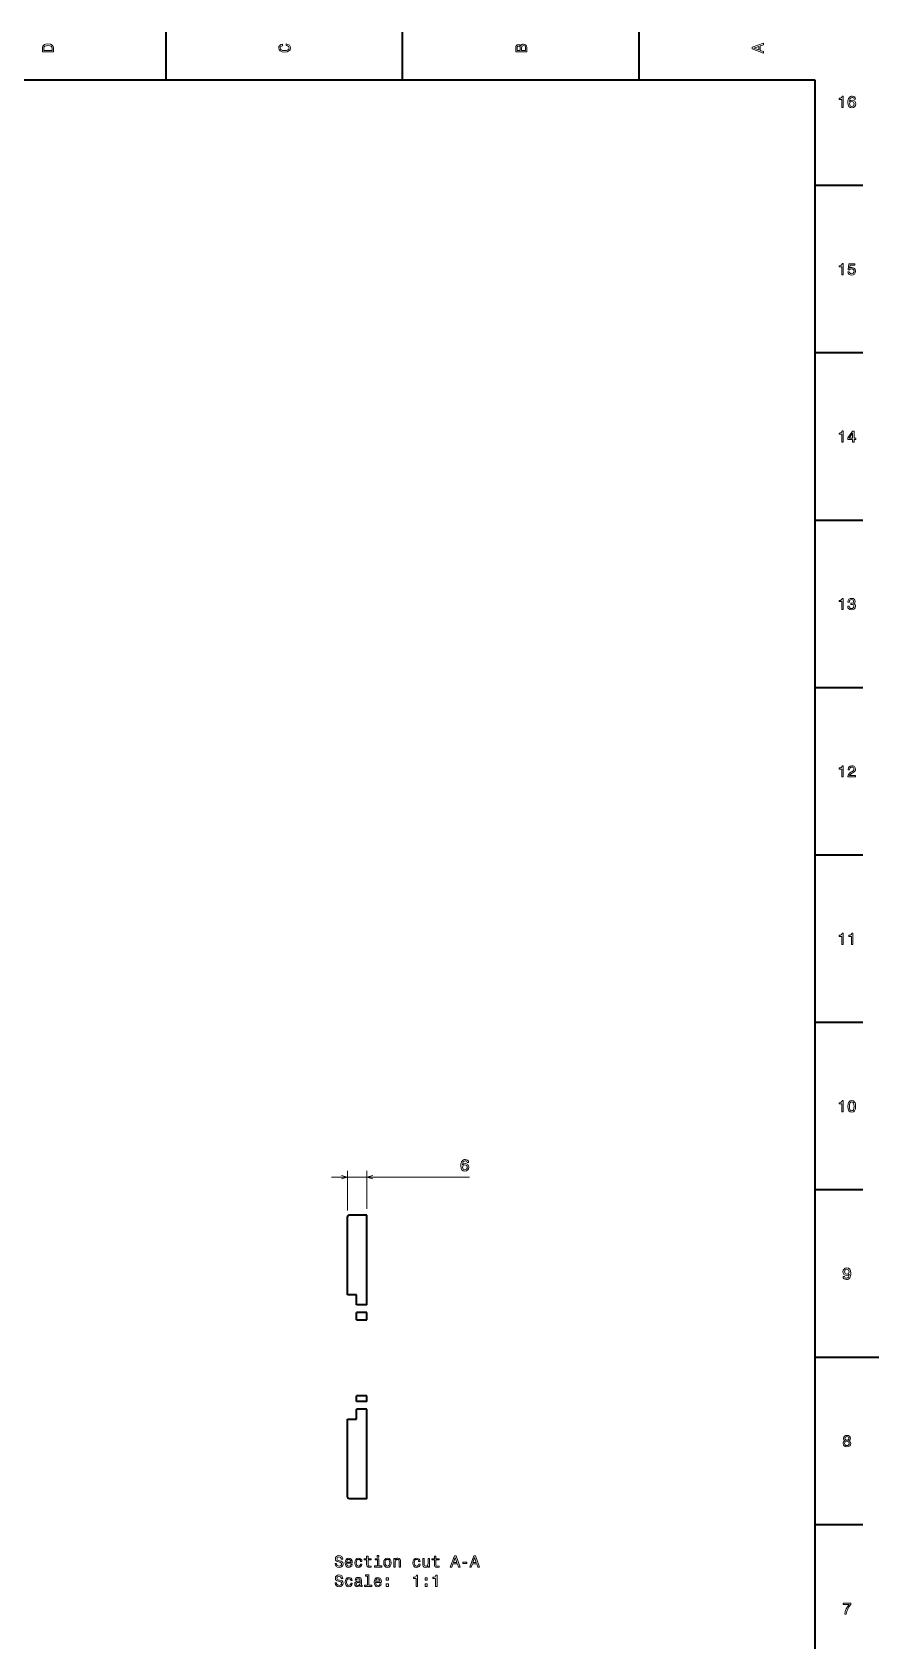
# Model space of a CAD drawing. Extents: x 0 to 1189, y 0 to 841.
# Drawn here: x 924 to 1189, y 332 to 836 of the extents above; entities that cross this region are included whole.
import ezdxf

# ---------------------------------------------------------------- set-up
doc = ezdxf.new("R2010")
doc.units = 0

msp = doc.modelspace()

# ---------------------------------------------------------------- linework, layer by layer
at = {"color": 7, "lineweight": 35}
for p, q in [((965.5, 821), (965.5, 836)), ((1039.699951, 821), (1039.699951, 836)), ((1113.900024, 821), (1113.900024, 836)), ((1169, 821), (20, 821)), ((1169, 20), (1169, 821)), ((1169, 788), (1184, 788)), ((1169, 735.5), (1184, 735.5)), ((1169, 683), (1184, 683)), ((1169, 630.5), (1184, 630.5)), ((1169, 578), (1184, 578)), ((1169, 525.5), (1184, 525.5)), ((1169, 473), (1184, 473)), ((1022.414429, 440), (1022.414429, 464.450012)), ((1028.414429, 464.950012), (1022.914429, 464.950012)), ((1028.414429, 436.843994), (1028.414429, 464.950012)), ((1025.214478, 440), (1022.414429, 440)), ((1025.214478, 436.843994), (1025.214478, 440)), ((1028.414429, 436.843994), (1025.214478, 436.843994)), ((1028.414429, 434.455994), (1025.214478, 434.455994)), ((1025.214478, 432.149994), (1025.214478, 434.455994)), ((1028.414429, 432.149994), (1028.414429, 434.455994)), ((1025.214478, 432.149994), (1028.414429, 432.149994)), ((1169, 420.5), (1189, 420.5)), ((1028.414429, 408.350006), (1025.214478, 408.350006)), ((1025.214478, 406.544006), (1025.214478, 408.350006)), ((1028.414429, 406.544006), (1025.214478, 406.544006)), ((1028.414429, 404.156006), (1025.214478, 404.156006)), ((1025.214478, 401), (1025.214478, 404.156006)), ((1028.414429, 406.544006), (1028.414429, 408.350006)), ((1028.414429, 376.049988), (1028.414429, 404.156006)), ((1022.414429, 401), (1025.214478, 401)), ((1022.414429, 376.549988), (1022.414429, 401)), ((1028.414429, 376.049988), (1022.914429, 376.049988)), ((1169, 368), (1184, 368))]:
    msp.add_line(p, q, dxfattribs=at)
at = {"color": 7, "lineweight": 13}
for p, q in [((1017.414429, 476.942444), (1060.695923, 476.942444)), ((1022.414429, 466.450012), (1022.414429, 478.942444)), ((1028.414429, 466.950012), (1028.414429, 478.942444))]:
    msp.add_line(p, q, dxfattribs=at)
at = {"color": 255, "lineweight": 13}
for p, q in [((1022.414917, 464.472443), (1022.414429, 464.450012)), ((1022.414429, 464.450012), (1022.414429, 440)), ((1022.416443, 464.494812), (1022.414917, 464.472443)), ((1022.418945, 464.51712), (1022.416443, 464.494812)), ((1022.422485, 464.539276), (1022.418945, 464.51712)), ((1022.426941, 464.561249), (1022.422485, 464.539276)), ((1022.432434, 464.583008), (1022.426941, 464.561249)), ((1022.438904, 464.604492), (1022.432434, 464.583008)), ((1022.446289, 464.625671), (1022.438904, 464.604492)), ((1022.454651, 464.646515), (1022.446289, 464.625671)), ((1022.463928, 464.666931), (1022.454651, 464.646515)), ((1022.474121, 464.686951), (1022.463928, 464.666931)), ((1022.485229, 464.706451), (1022.474121, 464.686951)), ((1022.497131, 464.725464), (1022.485229, 464.706451)), ((1022.509949, 464.743896), (1022.497131, 464.725464)), ((1022.523499, 464.761749), (1022.509949, 464.743896)), ((1022.537903, 464.778961), (1022.523499, 464.761749)), ((1022.55304, 464.795532), (1022.537903, 464.778961)), ((1022.568909, 464.811401), (1022.55304, 464.795532)), ((1022.585449, 464.826538), (1022.568909, 464.811401)), ((1022.602661, 464.840912), (1022.585449, 464.826538)), ((1022.620544, 464.854492), (1022.602661, 464.840912)), ((1022.638977, 464.867279), (1022.620544, 464.854492)), ((1022.657959, 464.879211), (1022.638977, 464.867279)), ((1022.67749, 464.890289), (1022.657959, 464.879211)), ((1022.69751, 464.900482), (1022.67749, 464.890289)), ((1022.717896, 464.90976), (1022.69751, 464.900482)), ((1022.73877, 464.918121), (1022.717896, 464.90976)), ((1022.759949, 464.925537), (1022.73877, 464.918121)), ((1022.781433, 464.931976), (1022.759949, 464.925537)), ((1022.803162, 464.937469), (1022.781433, 464.931976)), ((1022.825134, 464.941956), (1022.803162, 464.937469)), ((1022.84729, 464.945465), (1022.825134, 464.941956)), ((1022.869629, 464.947998), (1022.84729, 464.945465)), ((1022.891968, 464.949493), (1022.869629, 464.947998)), ((1022.914429, 464.950012), (1022.891968, 464.949493)), ((1028.414429, 464.950012), (1022.914429, 464.950012)), ((1028.414429, 436.843994), (1028.414429, 464.950012)), ((1022.414429, 440), (1025.214478, 440)), ((1025.214478, 440), (1025.214478, 436.843994)), ((1025.214478, 436.843994), (1028.414429, 436.843994)), ((1028.414429, 434.455994), (1025.214478, 434.455994)), ((1025.214478, 434.455994), (1025.214478, 432.149994)), ((1028.414429, 432.149994), (1028.414429, 434.455994)), ((1025.214478, 432.149994), (1028.414429, 432.149994)), ((1028.414429, 408.350006), (1025.214478, 408.350006)), ((1025.214478, 408.350006), (1025.214478, 406.544006)), ((1025.214478, 406.544006), (1028.414429, 406.544006)), ((1028.414429, 404.156006), (1025.214478, 404.156006)), ((1025.214478, 404.156006), (1025.214478, 401)), ((1028.414429, 406.544006), (1028.414429, 408.350006)), ((1028.414429, 376.049988), (1028.414429, 404.156006)), ((1025.214478, 401), (1022.414429, 401)), ((1022.414429, 401), (1022.414429, 376.549988)), ((1022.414429, 376.549988), (1022.414917, 376.527557)), ((1022.414917, 376.527557), (1022.416443, 376.505188)), ((1022.416443, 376.505188), (1022.418945, 376.48288)), ((1022.418945, 376.48288), (1022.422485, 376.460724)), ((1022.422485, 376.460724), (1022.426941, 376.438751)), ((1022.426941, 376.438751), (1022.432434, 376.416992)), ((1022.432434, 376.416992), (1022.438904, 376.395508)), ((1022.438904, 376.395508), (1022.446289, 376.374329)), ((1022.446289, 376.374329), (1022.454651, 376.353485)), ((1022.454651, 376.353485), (1022.463928, 376.333069)), ((1022.463928, 376.333069), (1022.474121, 376.313049)), ((1022.474121, 376.313049), (1022.485229, 376.293549)), ((1022.485229, 376.293549), (1022.497131, 376.274536)), ((1022.497131, 376.274536), (1022.509949, 376.256104)), ((1022.509949, 376.256104), (1022.523499, 376.238251)), ((1022.523499, 376.238251), (1022.537903, 376.221039)), ((1022.537903, 376.221039), (1022.55304, 376.204468)), ((1022.55304, 376.204468), (1022.568909, 376.188599)), ((1022.568909, 376.188599), (1022.585449, 376.173462)), ((1022.585449, 376.173462), (1022.602661, 376.159088)), ((1022.602661, 376.159088), (1022.620544, 376.145508)), ((1022.620544, 376.145508), (1022.638977, 376.132721)), ((1022.638977, 376.132721), (1022.657959, 376.120789)), ((1022.657959, 376.120789), (1022.67749, 376.109711)), ((1022.67749, 376.109711), (1022.69751, 376.099518)), ((1022.69751, 376.099518), (1022.717896, 376.09024)), ((1022.717896, 376.09024), (1022.73877, 376.081879)), ((1022.73877, 376.081879), (1022.759949, 376.074463)), ((1022.759949, 376.074463), (1022.781433, 376.068024)), ((1022.781433, 376.068024), (1022.803162, 376.062531)), ((1022.803162, 376.062531), (1022.825134, 376.058044)), ((1022.825134, 376.058044), (1022.84729, 376.054535)), ((1022.84729, 376.054535), (1022.869629, 376.052002)), ((1022.869629, 376.052002), (1022.891968, 376.050507)), ((1022.891968, 376.050507), (1022.914429, 376.049988)), ((1022.914429, 376.049988), (1028.414429, 376.049988))]:
    msp.add_line(p, q, dxfattribs=at)
at = {"color": 7, "lineweight": 13}
for points in [[(1152.833252, 829.466858), (1152.833252, 829.930847), (1151.804443, 830.299011), (1151.804443, 831.695984), (1152.833252, 832.064148), (1152.833252, 832.538208), (1149.328247, 831.257202), (1149.328247, 830.742798)], [(926.733215, 830.994934), (926.733215, 829.829956), (930.233215, 829.829956), (930.233215, 830.994934), (930.122253, 831.544678), (929.784363, 831.953186), (929.23468, 832.205322), (928.483215, 832.296143), (927.716675, 832.215454), (927.414062, 832.114563), (927.171997, 831.973328), (926.844177, 831.564819), (926.763489, 831.297546)], [(927.151794, 830.959656), (927.227478, 831.342957), (927.459412, 831.605164), (927.872986, 831.761536), (928.483215, 831.811951), (929.073303, 831.75647), (929.486816, 831.600159), (929.733948, 831.332886), (929.814636, 830.959656), (929.814636, 830.299011), (927.151794, 830.299011)], [(1003.132019, 831.817017), (1003.555664, 831.716125), (1003.858215, 831.549744), (1004.044861, 831.317749), (1004.105347, 831.04541), (1004.014587, 830.71759), (1003.742249, 830.460388), (1003.298462, 830.28894), (1002.683167, 830.233459), (1002.072937, 830.28894), (1001.624084, 830.455322), (1001.351746, 830.712524), (1001.25592, 831.04541), (1001.306335, 831.287476), (1001.447571, 831.494263), (1001.6745, 831.65564), (1001.987183, 831.766602), (1001.987183, 832.245667), (1001.508118, 832.09436), (1001.144958, 831.832153), (1000.91803, 831.47406), (1000.837341, 831.04541), (1000.96344, 830.510803), (1001.316467, 830.102295), (1001.896423, 829.840088), (1002.683167, 829.749268), (1003.46991, 829.840088), (1004.049866, 830.102295), (1004.407959, 830.510803), (1004.528992, 831.04541), (1004.433167, 831.514404), (1004.165894, 831.892639), (1003.727112, 832.159973), (1003.132019, 832.301147)], [(1076.742065, 831.630432), (1076.449585, 831.983459), (1076.25293, 832.074219), (1076.010864, 832.104492), (1075.632568, 832.03894), (1075.360229, 831.842224), (1075.193848, 831.524475), (1075.133301, 831.080688), (1075.133301, 829.835022), (1078.633301, 829.835022), (1078.633301, 831.151306), (1078.562744, 831.6203), (1078.355957, 831.968323), (1078.028076, 832.185181), (1077.584351, 832.260803), (1077.286743, 832.215454), (1077.039673, 832.09436), (1076.858032, 831.897705)], [(1076.585693, 830.984863), (1076.585693, 830.299011), (1075.55188, 830.299011), (1075.55188, 831.025208), (1075.582153, 831.297546), (1075.672974, 831.489197), (1075.829224, 831.605164), (1076.061279, 831.645569), (1076.293213, 831.600159), (1076.45459, 831.479126), (1076.555542, 831.272339)], [(1078.214722, 831.095825), (1078.214722, 830.299011), (1077.009399, 830.299011), (1077.009399, 831.050415), (1077.044678, 831.368164), (1077.150635, 831.595093), (1077.332153, 831.731262), (1077.59436, 831.776672), (1077.871826, 831.731262), (1078.063477, 831.605164), (1078.179443, 831.393372)], [(1151.375732, 830.460388), (1149.83252, 831), (1151.375732, 831.539612)], [(1177.391235, 812.416809), (1177.850098, 812.416809), (1177.850098, 815.942017), (1177.507202, 815.942017), (1177.416382, 815.634399), (1177.234863, 815.427612), (1176.95752, 815.30658), (1176.574219, 815.266235), (1176.574219, 814.908142), (1177.391235, 814.908142)], [(1181.728394, 814.973755), (1181.632568, 815.382202), (1181.410645, 815.684814), (1181.067749, 815.876465), (1180.623901, 815.942017), (1180.326416, 815.906738), (1180.069214, 815.810913), (1179.842285, 815.654541), (1179.650635, 815.432678), (1179.499268, 815.155273), (1179.388306, 814.817383), (1179.317749, 814.418945), (1179.297607, 813.970093), (1179.378296, 813.253967), (1179.625366, 812.734558), (1180.023804, 812.421875), (1180.568481, 812.315918), (1181.057617, 812.406738), (1181.430908, 812.643738), (1181.672974, 813.016968), (1181.758667, 813.491028), (1181.672974, 813.970093), (1181.440918, 814.338257), (1181.082886, 814.570251), (1180.639038, 814.65094), (1180.159912, 814.55011), (1179.80188, 814.262634), (1179.877563, 814.817383), (1180.03894, 815.21582), (1180.286011, 815.45282), (1180.629028, 815.533508), (1180.881104, 815.493164), (1181.072754, 815.387268), (1181.198853, 815.210754), (1181.264404, 814.973755)], [(1181.269409, 813.485962), (1181.213989, 813.168274), (1181.072754, 812.926147), (1180.845825, 812.764771), (1180.563354, 812.714355), (1180.265869, 812.764771), (1180.03894, 812.921143), (1179.8927, 813.163208), (1179.84729, 813.480957), (1179.897705, 813.79364), (1180.03894, 814.03064), (1180.270874, 814.181946), (1180.583618, 814.237427), (1180.855957, 814.181946), (1181.072754, 814.035706), (1181.213989, 813.798645)], [(1177.391235, 759.916809), (1177.850098, 759.916809), (1177.850098, 763.442017), (1177.507202, 763.442017), (1177.416382, 763.134399), (1177.234863, 762.927612), (1176.95752, 762.80658), (1176.574219, 762.766235), (1176.574219, 762.408142), (1177.391235, 762.408142)], [(1179.267334, 760.829651), (1179.378296, 760.416077), (1179.625366, 760.093323), (1179.988525, 759.891602), (1180.452515, 759.815918), (1180.961792, 759.906738), (1181.360229, 760.15387), (1181.612427, 760.547241), (1181.708252, 761.051514), (1181.622437, 761.520569), (1181.380371, 761.888733), (1181.002197, 762.125732), (1180.512939, 762.211487), (1180.134766, 762.15094), (1179.842285, 761.984558), (1179.983398, 762.927612), (1181.516602, 762.927612), (1181.516602, 763.341187), (1179.645508, 763.341187), (1179.368164, 761.485229), (1179.771606, 761.485229), (1180.064087, 761.72229), (1180.437378, 761.808044), (1180.760132, 761.752563), (1181.007202, 761.591187), (1181.163574, 761.344055), (1181.218994, 761.026306), (1181.163574, 760.708618), (1181.002197, 760.461487), (1180.755005, 760.305115), (1180.437378, 760.249634), (1180.170044, 760.284973), (1179.963257, 760.40094), (1179.812012, 760.58252), (1179.736328, 760.829651)], [(1177.391235, 707.416809), (1177.850098, 707.416809), (1177.850098, 710.942017), (1177.507202, 710.942017), (1177.416382, 710.634399), (1177.234863, 710.427612), (1176.95752, 710.30658), (1176.574219, 710.266235), (1176.574219, 709.908142), (1177.391235, 709.908142)], [(1180.79541, 707.416809), (1181.249268, 707.416809), (1181.249268, 708.284241), (1181.748535, 708.284241), (1181.748535, 708.687683), (1181.249268, 708.687683), (1181.249268, 710.841187), (1180.790405, 710.841187), (1179.257202, 708.728027), (1179.257202, 708.284241), (1180.79541, 708.284241)], [(1179.680908, 708.687683), (1180.79541, 710.256165), (1180.79541, 708.687683)], [(1177.391235, 654.916809), (1177.850098, 654.916809), (1177.850098, 658.442017), (1177.507202, 658.442017), (1177.416382, 658.134399), (1177.234863, 657.927612), (1176.95752, 657.80658), (1176.574219, 657.766235), (1176.574219, 657.408142), (1177.391235, 657.408142)], [(1179.24707, 656.016235), (1179.24707, 655.980957), (1179.327881, 655.496765), (1179.564819, 655.133667), (1179.93811, 654.901672), (1180.432251, 654.815918), (1180.956787, 654.901672), (1181.350098, 655.123596), (1181.602295, 655.476624), (1181.693115, 655.930481), (1181.65271, 656.228027), (1181.541748, 656.470093), (1181.360229, 656.656738), (1181.118164, 656.792908), (1181.445923, 657.065247), (1181.562012, 657.498962), (1181.486328, 657.892334), (1181.269409, 658.18988), (1180.916382, 658.376465), (1180.432251, 658.442017), (1179.978394, 658.361328), (1179.630371, 658.139404), (1179.403442, 657.786377), (1179.327881, 657.317383), (1179.327881, 657.282104), (1179.776611, 657.282104), (1179.817017, 657.604858), (1179.94812, 657.836853), (1180.159912, 657.978027), (1180.45752, 658.028503), (1180.719727, 657.988159), (1180.911377, 657.882202), (1181.027344, 657.710754), (1181.072754, 657.47876), (1181.027344, 657.231628), (1180.906372, 657.065247), (1180.69458, 656.964355), (1180.407104, 656.934082), (1180.210327, 656.939148), (1180.210327, 656.54071), (1180.45752, 656.550842), (1180.775269, 656.505432), (1181.012207, 656.384399), (1181.153442, 656.187683), (1181.203857, 655.930481), (1181.148438, 655.638), (1181.002197, 655.421143), (1180.770142, 655.284973), (1180.462524, 655.239563), (1180.144775, 655.289978), (1179.912842, 655.441284), (1179.766602, 655.68335), (1179.71106, 656.016235)], [(1177.391235, 602.416809), (1177.850098, 602.416809), (1177.850098, 605.942017), (1177.507202, 605.942017), (1177.416382, 605.634399), (1177.234863, 605.427612), (1176.95752, 605.30658), (1176.574219, 605.266235), (1176.574219, 604.908142), (1177.391235, 604.908142)], [(1179.287476, 602.416809), (1181.693115, 602.416809), (1181.693115, 602.850525), (1179.791748, 602.850525), (1179.897705, 603.087585), (1180.079224, 603.284241), (1180.639038, 603.642334), (1180.936646, 603.79364), (1181.269409, 604.010498), (1181.50647, 604.262634), (1181.6427, 604.560181), (1181.693115, 604.898071), (1181.607422, 605.321716), (1181.370361, 605.654541), (1181.007202, 605.866394), (1180.538208, 605.942017), (1180.054077, 605.856262), (1179.685913, 605.619263), (1179.448853, 605.241028), (1179.368164, 604.74176), (1179.368164, 604.671143), (1179.827148, 604.671143), (1179.827148, 604.711487), (1179.872437, 605.054443), (1180.008667, 605.30658), (1180.225464, 605.467957), (1180.512939, 605.523438), (1180.805542, 605.473022), (1181.022339, 605.346924), (1181.163574, 605.150269), (1181.213989, 604.903137), (1181.178711, 604.671143), (1181.082886, 604.474426), (1180.921509, 604.302979), (1180.699585, 604.151672), (1180.401978, 603.990295), (1179.907837, 603.677612), (1179.559814, 603.344788), (1179.353027, 602.941284), (1179.287476, 602.431946)], [(1177.391235, 549.916809), (1177.850098, 549.916809), (1177.850098, 553.442017), (1177.507202, 553.442017), (1177.416382, 553.134399), (1177.234863, 552.927612), (1176.95752, 552.80658), (1176.574219, 552.766235), (1176.574219, 552.408142), (1177.391235, 552.408142)], [(1180.427246, 549.916809), (1180.88623, 549.916809), (1180.88623, 553.442017), (1180.543213, 553.442017), (1180.452515, 553.134399), (1180.270874, 552.927612), (1179.99353, 552.80658), (1179.610229, 552.766235), (1179.610229, 552.408142), (1180.427246, 552.408142)], [(1177.391235, 497.416779), (1177.850098, 497.416779), (1177.850098, 500.941986), (1177.507202, 500.941986), (1177.416382, 500.634369), (1177.234863, 500.427582), (1176.95752, 500.306549), (1176.574219, 500.266205), (1176.574219, 499.908142), (1177.391235, 499.908142)], [(1179.302612, 499.126434), (1179.378296, 498.334656), (1179.615234, 497.769806), (1179.99353, 497.42688), (1180.518066, 497.315918), (1181.037476, 497.42688), (1181.415771, 497.769806), (1181.647705, 498.334656), (1181.728394, 499.126434), (1181.647705, 499.913177), (1181.55188, 500.225861), (1181.415771, 500.483063), (1181.037476, 500.825989), (1180.518066, 500.941986), (1179.99353, 500.825989), (1179.615234, 500.478027), (1179.378296, 499.913177)], [(1179.786743, 499.126434), (1179.827148, 499.736664), (1179.953125, 500.175415), (1180.180176, 500.432617), (1180.518066, 500.523407), (1180.85083, 500.432617), (1181.077881, 500.175415), (1181.203857, 499.736664), (1181.244263, 499.126434), (1181.203857, 498.511169), (1181.077881, 498.072388), (1180.85083, 497.815186), (1180.518066, 497.729462), (1180.180176, 497.815186), (1179.953125, 498.072388), (1179.827148, 498.511169)], [(1060.388184, 481.499359), (1060.292358, 481.907867), (1060.070557, 482.210449), (1059.727539, 482.4021), (1059.283813, 482.467651), (1058.986206, 482.432373), (1058.729004, 482.336548), (1058.502075, 482.180206), (1058.310425, 481.958282), (1058.15918, 481.680908), (1058.048218, 481.343018), (1057.977539, 480.944611), (1057.957397, 480.495758), (1058.038086, 479.779633), (1058.285156, 479.260162), (1058.683594, 478.947479), (1059.228271, 478.841583), (1059.717529, 478.932373), (1060.090698, 479.169373), (1060.332764, 479.542603), (1060.418457, 480.016663), (1060.332764, 480.495758), (1060.100708, 480.863922), (1059.742676, 481.095886), (1059.29895, 481.176605), (1058.819824, 481.075745), (1058.46167, 480.788269), (1058.537354, 481.343018), (1058.69873, 481.741425), (1058.945923, 481.978455), (1059.288818, 482.059143), (1059.541016, 482.018799), (1059.732666, 481.912903), (1059.858643, 481.736389), (1059.924194, 481.499359)], [(1059.929321, 480.011597), (1059.873779, 479.693878), (1059.732666, 479.451813), (1059.505615, 479.290436), (1059.223267, 479.23999), (1058.925659, 479.290436), (1058.69873, 479.446777), (1058.55249, 479.688843), (1058.50708, 480.006561), (1058.557495, 480.319244), (1058.69873, 480.556274), (1058.930786, 480.707581), (1059.243408, 480.763062), (1059.515747, 480.707581), (1059.732666, 480.56131), (1059.873779, 480.32428)], [(1177.789551, 445.78421), (1177.865234, 445.385803), (1178.082031, 445.078156), (1178.425049, 444.886505), (1178.878906, 444.815918), (1179.176514, 444.851227), (1179.443726, 444.941986), (1179.670654, 445.098328), (1179.862305, 445.320251), (1180.013672, 445.597626), (1180.124634, 445.940552), (1180.190186, 446.333923), (1180.215332, 446.787811), (1180.129639, 447.498901), (1179.882568, 448.018372), (1179.489136, 448.331055), (1178.949463, 448.441986), (1178.455322, 448.351227), (1178.082031, 448.109131), (1177.839966, 447.735931), (1177.759277, 447.266937), (1177.839966, 446.782776), (1178.077026, 446.414612), (1178.430054, 446.182617), (1178.878906, 446.106995), (1179.353027, 446.202789), (1179.71106, 446.4953), (1179.630371, 445.935516), (1179.468994, 445.537109), (1179.221802, 445.300049), (1178.883911, 445.224426), (1178.621704, 445.259705), (1178.430054, 445.370667), (1178.303955, 445.54718), (1178.25354, 445.78421)], [(1178.248535, 447.271973), (1178.29895, 447.584656), (1178.440186, 447.831757), (1178.662109, 447.988098), (1178.949463, 448.043579), (1179.24707, 447.988098), (1179.473999, 447.831757), (1179.615234, 447.589691), (1179.670654, 447.277008), (1179.615234, 446.95929), (1179.473999, 446.72226), (1179.242065, 446.575989), (1178.934326, 446.525574), (1178.656982, 446.575989), (1178.440186, 446.72226), (1178.29895, 446.954254)], [(1178.374634, 394.302948), (1178.117432, 394.161743), (1177.940918, 393.965057), (1177.829956, 393.717926), (1177.794556, 393.42038), (1177.875366, 392.971527), (1178.1073, 392.623566), (1178.485596, 392.401642), (1179, 392.315918), (1179.509277, 392.401642), (1179.887573, 392.623566), (1180.119507, 392.971527), (1180.205322, 393.42038), (1180.164917, 393.717926), (1180.059082, 393.965057), (1179.877441, 394.161743), (1179.625366, 394.302948), (1179.827026, 394.423981), (1179.968262, 394.590424), (1180.053955, 394.792145), (1180.084229, 395.039246), (1180.00354, 395.397339), (1179.791748, 395.684784), (1179.448853, 395.871399), (1179, 395.941986), (1178.546021, 395.871399), (1178.203125, 395.684784), (1177.986206, 395.397339), (1177.910645, 395.039246), (1177.935791, 394.792145), (1178.021606, 394.590424)], [(1178.278809, 393.430481), (1178.324097, 393.697754), (1178.470459, 393.899475), (1178.697388, 394.030609), (1179, 394.075989), (1179.297485, 394.030609), (1179.524414, 393.899475), (1179.670654, 393.697754), (1179.721069, 393.430481), (1179.670654, 393.143005), (1179.524414, 392.926147), (1179.297485, 392.784943), (1179, 392.739532), (1178.697388, 392.784943), (1178.470459, 392.926147), (1178.324097, 393.143005)], [(1178.389771, 394.998901), (1178.430054, 395.220825), (1178.551147, 395.392273), (1178.742798, 395.498199), (1179, 395.538544), (1179.252075, 395.498199), (1179.443726, 395.392273), (1179.564819, 395.220825), (1179.610229, 394.998901), (1179.564819, 394.771973), (1179.443726, 394.595459), (1179.252075, 394.479462), (1179, 394.444153), (1178.742798, 394.484497), (1178.551147, 394.595459), (1178.430054, 394.771973)], [(1018.949646, 355.781311), (1018.490723, 355.781311), (1018.591553, 355.246735), (1018.84375, 354.853363), (1019.232056, 354.616302), (1019.756531, 354.530579), (1020.276001, 354.611267), (1020.664307, 354.833191), (1020.911438, 355.181152), (1021.002258, 355.640106), (1020.926575, 356.05365), (1020.714783, 356.320923), (1020.371826, 356.497437), (1019.912903, 356.628571), (1019.519531, 356.724396), (1019.262329, 356.835327), (1019.116089, 356.996735), (1019.070679, 357.248871), (1019.116089, 357.47583), (1019.247192, 357.647308), (1019.448914, 357.763306), (1019.726318, 357.80365), (1020.008728, 357.753204), (1020.230591, 357.617035), (1020.376892, 357.390106), (1020.447449, 357.082458), (1020.906433, 357.082458), (1020.906433, 357.092529), (1020.825745, 357.56662), (1020.588684, 357.919617), (1020.215515, 358.141541), (1019.711182, 358.217194), (1019.257263, 358.141541), (1018.904236, 357.929718), (1018.677307, 357.601898), (1018.596619, 357.178284), (1018.66217, 356.800049), (1018.853821, 356.542816), (1019.156433, 356.371368), (1019.569946, 356.240234), (1019.978455, 356.124237), (1020.286072, 356.013306), (1020.472717, 355.851898), (1020.538269, 355.589661), (1020.477722, 355.322357), (1020.321411, 355.120636), (1020.084351, 354.994568), (1019.776733, 354.954224), (1019.433777, 355.009674), (1019.171509, 355.171082), (1019.005127, 355.433319)], [(1032.218384, 358.247437), (1031.74939, 358.247437), (1031.74939, 357.743134), (1032.218384, 357.743134)], [(1022.126892, 355.851898), (1023.9021, 355.851898), (1023.907104, 356.058685), (1023.826416, 356.638641), (1023.604553, 357.072357), (1023.251526, 357.334625), (1022.782471, 357.43045), (1022.323547, 357.329559), (1021.97052, 357.04715), (1021.743591, 356.588226), (1021.662903, 355.983032), (1021.738525, 355.362701), (1021.965515, 354.908813), (1022.313477, 354.626404), (1022.767334, 354.530579), (1023.160706, 354.59613), (1023.483521, 354.767609), (1023.72052, 355.039948), (1023.856689, 355.403046), (1023.417908, 355.403046), (1023.327148, 355.201324), (1023.196045, 355.050049), (1022.822815, 354.928986), (1022.5354, 354.984467), (1022.318542, 355.16098), (1022.177307, 355.448456), (1022.126892, 355.836792)], [(1022.126892, 356.225098), (1022.182373, 356.57309), (1022.318542, 356.830292), (1022.525269, 356.986633), (1022.797607, 357.042114), (1023.06488, 356.986633), (1023.271667, 356.830292), (1023.397766, 356.57309), (1023.443176, 356.225098)], [(1026.49939, 356.43692), (1026.93811, 356.43692), (1026.84729, 356.840393), (1026.630493, 357.158112), (1026.292603, 357.354797), (1025.85376, 357.43045), (1025.369629, 357.329559), (1025.001465, 357.04715), (1024.769531, 356.588226), (1024.688843, 355.972931), (1024.764526, 355.362701), (1024.991455, 354.908813), (1025.349487, 354.626404), (1025.838745, 354.530579), (1026.272461, 354.606232), (1026.610352, 354.818054), (1026.842285, 355.150909), (1026.943115, 355.594696), (1026.519531, 355.594696), (1026.443848, 355.312286), (1026.302612, 355.100464), (1026.100952, 354.96933), (1025.85376, 354.928986), (1025.546143, 354.994568), (1025.324219, 355.196289), (1025.18811, 355.524109), (1025.1427, 355.988068), (1025.18811, 356.441956), (1025.329346, 356.769775), (1025.556274, 356.971497), (1025.85376, 357.042114), (1026.116089, 356.996735), (1026.312744, 356.880737), (1026.443848, 356.689087)], [(1028.40564, 356.865601), (1028.40564, 355.508972), (1028.435913, 355.070221), (1028.577148, 354.767609), (1028.859619, 354.591095), (1029.338745, 354.530579), (1029.863159, 354.555786), (1029.863159, 354.939087), (1029.479858, 354.908813), (1029.131958, 354.949158), (1028.945312, 355.075256), (1028.864624, 355.287079), (1028.849487, 355.584625), (1028.849487, 356.865601), (1029.863159, 356.865601), (1029.863159, 357.243835), (1028.849487, 357.243835), (1028.849487, 358.035614), (1028.40564, 358.035614), (1028.40564, 357.243835), (1027.63916, 357.243835), (1027.63916, 356.865601)], [(1032.203247, 354.999603), (1032.203247, 357.243835), (1031.063477, 357.243835), (1031.063477, 356.865601), (1031.759399, 356.865601), (1031.759399, 354.999603), (1030.851685, 354.999603), (1030.851685, 354.626404), (1033.121094, 354.626404), (1033.121094, 354.999603)], [(1033.751465, 355.977997), (1033.832153, 355.362701), (1034.064209, 354.908813), (1034.432373, 354.626404), (1034.926636, 354.530579), (1035.415771, 354.626404), (1035.783936, 354.903778), (1036.015869, 355.357666), (1036.101685, 355.977997), (1036.015869, 356.593262), (1035.783936, 357.052185), (1035.415771, 357.329559), (1034.926636, 357.43045), (1034.432373, 357.329559), (1034.064209, 357.04715), (1033.832153, 356.593262)], [(1034.205444, 355.983032), (1034.250732, 356.43692), (1034.391968, 356.76474), (1034.618896, 356.966461), (1034.926636, 357.037079), (1035.229126, 356.966461), (1035.456177, 356.769775), (1035.59729, 356.43692), (1035.647705, 355.983032), (1035.59729, 355.524109), (1035.456177, 355.191254), (1035.229126, 354.989502), (1034.926636, 354.92395), (1034.618896, 354.989502), (1034.391968, 355.191254), (1034.250732, 355.524109)], [(1036.918701, 354.626404), (1037.362427, 354.626404), (1037.362427, 356.189819), (1037.407837, 356.547882), (1037.554077, 356.81012), (1037.781006, 356.971497), (1038.083618, 357.032013), (1038.325684, 356.981598), (1038.477051, 356.845428), (1038.552612, 356.618469), (1038.577881, 356.315887), (1038.577881, 354.626404), (1039.021729, 354.626404), (1039.021729, 356.406677), (1039.001465, 356.76474), (1038.910767, 357.062286), (1038.613159, 357.334625), (1038.14917, 357.43045), (1037.891968, 357.395142), (1037.675171, 357.299316), (1037.488525, 357.137939), (1037.342285, 356.921082), (1037.342285, 357.334625), (1036.918701, 357.334625)], [(1044.715454, 356.43692), (1045.154297, 356.43692), (1045.063477, 356.840393), (1044.846558, 357.158112), (1044.508667, 357.354797), (1044.069946, 357.43045), (1043.585815, 357.329559), (1043.217651, 357.04715), (1042.985718, 356.588226), (1042.905029, 355.972931), (1042.980591, 355.362701), (1043.20752, 354.908813), (1043.565674, 354.626404), (1044.05481, 354.530579), (1044.488525, 354.606232), (1044.826416, 354.818054), (1045.058472, 355.150909), (1045.159302, 355.594696), (1044.735718, 355.594696), (1044.660034, 355.312286), (1044.518799, 355.100464), (1044.317017, 354.96933), (1044.069946, 354.928986), (1043.762329, 354.994568), (1043.540405, 355.196289), (1043.404297, 355.524109), (1043.358887, 355.988068), (1043.404297, 356.441956), (1043.54541, 356.769775), (1043.772461, 356.971497), (1044.069946, 357.042114), (1044.332153, 356.996735), (1044.528931, 356.880737), (1044.660034, 356.689087)], [(1048.114624, 357.334625), (1047.670776, 357.334625), (1047.670776, 355.77121), (1047.620361, 355.408112), (1047.474121, 355.145844), (1047.247192, 354.984467), (1046.949585, 354.934052), (1046.712646, 354.974396), (1046.561279, 355.095428), (1046.475586, 355.302185), (1046.455444, 355.594696), (1046.455444, 357.334625), (1046.011597, 357.334625), (1046.011597, 355.554352), (1046.026733, 355.196289), (1046.122559, 354.898743), (1046.415039, 354.626404), (1046.884033, 354.530579), (1047.13623, 354.565887), (1047.353149, 354.656677), (1047.539673, 354.812988), (1047.69104, 355.039948), (1047.69104, 354.626404), (1048.114624, 354.626404)], [(1049.657837, 356.865601), (1049.657837, 355.508972), (1049.68811, 355.070221), (1049.829346, 354.767609), (1050.111694, 354.591095), (1050.59082, 354.530579), (1051.115356, 354.555786), (1051.115356, 354.939087), (1050.732056, 354.908813), (1050.384033, 354.949158), (1050.19751, 355.075256), (1050.116821, 355.287079), (1050.101685, 355.584625), (1050.101685, 356.865601), (1051.115356, 356.865601), (1051.115356, 357.243835), (1050.101685, 357.243835), (1050.101685, 358.035614), (1049.657837, 358.035614), (1049.657837, 357.243835), (1048.891235, 357.243835), (1048.891235, 356.865601)], [(1054.64563, 354.626404), (1055.109619, 354.626404), (1055.477783, 355.655212), (1056.874756, 355.655212), (1057.24292, 354.626404), (1057.716919, 354.626404), (1056.435913, 358.131439), (1055.921509, 358.131439)], [(1055.63916, 356.083893), (1056.178711, 357.627136), (1056.718384, 356.083893)], [(1058.604492, 355.781311), (1059.824951, 355.781311), (1059.824951, 356.179718), (1058.604492, 356.179718)], [(1060.717651, 354.626404), (1061.181641, 354.626404), (1061.549805, 355.655212), (1062.946777, 355.655212), (1063.314941, 354.626404), (1063.78894, 354.626404), (1062.507935, 358.131439), (1061.99353, 358.131439)], [(1061.711182, 356.083893), (1062.250732, 357.627136), (1062.790405, 356.083893)], [(1018.949646, 349.734467), (1018.490723, 349.734467), (1018.591553, 349.19989), (1018.84375, 348.806519), (1019.232056, 348.569458), (1019.756531, 348.483734), (1020.276001, 348.564423), (1020.664307, 348.786346), (1020.911438, 349.134308), (1021.002258, 349.593262), (1020.926575, 350.006805), (1020.714783, 350.274078), (1020.371826, 350.450592), (1019.912903, 350.581726), (1019.519531, 350.677551), (1019.262329, 350.788483), (1019.116089, 350.94989), (1019.070679, 351.202026), (1019.116089, 351.428986), (1019.247192, 351.600464), (1019.448914, 351.716461), (1019.726318, 351.756805), (1020.008728, 351.70636), (1020.230591, 351.57019), (1020.376892, 351.343262), (1020.447449, 351.035614), (1020.906433, 351.035614), (1020.906433, 351.045685), (1020.825745, 351.519775), (1020.588684, 351.872772), (1020.215515, 352.094696), (1019.711182, 352.170349), (1019.257263, 352.094696), (1018.904236, 351.882874), (1018.677307, 351.555054), (1018.596619, 351.131439), (1018.66217, 350.753204), (1018.853821, 350.495972), (1019.156433, 350.324524), (1019.569946, 350.19339), (1019.978455, 350.077393), (1020.286072, 349.966461), (1020.472717, 349.805054), (1020.538269, 349.542816), (1020.477722, 349.275513), (1020.321411, 349.073792), (1020.084351, 348.947723), (1019.776733, 348.907379), (1019.433777, 348.96283), (1019.171509, 349.124237), (1019.005127, 349.386475)], [(1023.463318, 350.390076), (1023.9021, 350.390076), (1023.811279, 350.793549), (1023.594421, 351.111267), (1023.256531, 351.307953), (1022.81781, 351.383606), (1022.333618, 351.282715), (1021.965515, 351.000305), (1021.733521, 350.541382), (1021.652832, 349.926086), (1021.728455, 349.315857), (1021.955383, 348.861969), (1022.313477, 348.579559), (1022.802673, 348.483734), (1023.236389, 348.559387), (1023.57428, 348.77121), (1023.806274, 349.104065), (1023.907104, 349.547852), (1023.483521, 349.547852), (1023.407837, 349.265442), (1023.266663, 349.053619), (1023.06488, 348.922485), (1022.81781, 348.882141), (1022.510132, 348.947723), (1022.288269, 349.149445), (1022.1521, 349.477264), (1022.106689, 349.941223), (1022.1521, 350.395111), (1022.293274, 350.722931), (1022.520264, 350.924652), (1022.81781, 350.99527), (1023.080017, 350.94989), (1023.276733, 350.833893), (1023.407837, 350.642242)], [(1026.383301, 348.932587), (1026.383301, 348.91745), (1026.408569, 348.745972), (1026.484253, 348.624939), (1026.802002, 348.529114), (1027.049072, 348.569458), (1027.049072, 348.912415), (1026.943115, 348.897278), (1026.802002, 348.96283), (1026.776733, 349.164581), (1026.776733, 350.566589), (1026.716187, 350.924652), (1026.539673, 351.176819), (1026.232056, 351.328125), (1025.79834, 351.383606), (1025.374756, 351.32309), (1025.062012, 351.151611), (1024.865356, 350.884308), (1024.799805, 350.531281), (1024.799805, 350.501038), (1025.198242, 350.501038), (1025.233521, 350.71283), (1025.344482, 350.864136), (1025.526001, 350.954926), (1025.783203, 350.990234), (1026.030273, 350.964996), (1026.206787, 350.889343), (1026.312744, 350.75824), (1026.348022, 350.576691), (1026.327881, 350.364868), (1026.247192, 350.258942), (1026.04541, 350.208527), (1025.667236, 350.168182), (1025.233521, 350.077393), (1024.925903, 349.916016), (1024.744263, 349.663849), (1024.688843, 349.290649), (1024.739258, 348.957794), (1024.89563, 348.710693), (1025.147705, 348.554352), (1025.495728, 348.498871), (1025.964722, 348.604767)], [(1026.332886, 349.527679), (1026.272461, 349.265442), (1026.110962, 349.063721), (1025.868896, 348.932587), (1025.571411, 348.887207), (1025.379761, 348.912415), (1025.24353, 348.993103), (1025.157837, 349.134308), (1025.13269, 349.330994), (1025.152832, 349.507507), (1025.233521, 349.633606), (1025.556274, 349.774811), (1025.964722, 349.835327), (1026.332886, 349.95636)], [(1028.693115, 351.827393), (1028.693115, 348.952759), (1027.780273, 348.952759), (1027.780273, 348.579559), (1030.044678, 348.579559), (1030.044678, 348.952759), (1029.136963, 348.952759), (1029.136963, 352.200592), (1027.997192, 352.200592), (1027.997192, 351.827393)], [(1031.234985, 349.805054), (1033.010132, 349.805054), (1033.015259, 350.011841), (1032.934448, 350.591797), (1032.712646, 351.025513), (1032.359619, 351.287781), (1031.890503, 351.383606), (1031.431641, 351.282715), (1031.078613, 351.000305), (1030.851685, 350.541382), (1030.770996, 349.936188), (1030.846558, 349.315857), (1031.073608, 348.861969), (1031.421509, 348.579559), (1031.875488, 348.483734), (1032.268799, 348.549286), (1032.591553, 348.720764), (1032.828613, 348.993103), (1032.964722, 349.356201), (1032.526001, 349.356201), (1032.435181, 349.15448), (1032.304077, 349.003204), (1031.930908, 348.882141), (1031.643433, 348.937622), (1031.426636, 349.114136), (1031.2854, 349.401611), (1031.234985, 349.789948)], [(1031.234985, 350.178253), (1031.290405, 350.526245), (1031.426636, 350.783447), (1031.633301, 350.939789), (1031.90564, 350.99527), (1032.172974, 350.939789), (1032.379761, 350.783447), (1032.505859, 350.526245), (1032.55127, 350.178253)], [(1034.578613, 350.536346), (1035.274536, 350.536346), (1035.274536, 351.287781), (1034.578613, 351.287781)], [(1034.578613, 348.579559), (1035.274536, 348.579559), (1035.274536, 349.330994), (1034.578613, 349.330994)], [(1043.943848, 348.579559), (1044.402832, 348.579559), (1044.402832, 352.104767), (1044.059814, 352.104767), (1043.969116, 351.79715), (1043.787476, 351.590363), (1043.510132, 351.46933), (1043.126831, 351.428986), (1043.126831, 351.070923), (1043.943848, 351.070923)], [(1046.722656, 350.536346), (1047.418701, 350.536346), (1047.418701, 351.287781), (1046.722656, 351.287781)], [(1046.722656, 348.579559), (1047.418701, 348.579559), (1047.418701, 349.330994), (1046.722656, 349.330994)], [(1050.015869, 348.579559), (1050.474854, 348.579559), (1050.474854, 352.104767), (1050.131958, 352.104767), (1050.041138, 351.79715), (1049.859619, 351.590363), (1049.582153, 351.46933), (1049.198975, 351.428986), (1049.198975, 351.070923), (1050.015869, 351.070923)], [(1178.29895, 339.916779), (1178.80835, 339.916779), (1178.974731, 340.748901), (1179.267212, 341.525574), (1179.680786, 342.246735), (1180.220459, 342.922546), (1180.220459, 343.341125), (1177.819824, 343.341125), (1177.819824, 342.882202), (1179.736206, 342.882202), (1179.181519, 342.201355), (1178.762939, 341.490265), (1178.470459, 340.733795)]]:
    msp.add_lwpolyline(points, close=True, dxfattribs=at)
for points in [[(1020.482605, 476.424805), (1022.414429, 476.942444), (1020.482605, 477.460083)], [(1030.346313, 477.460083), (1028.414429, 476.942444), (1030.346313, 476.424805)]]:
    msp.add_lwpolyline(points, dxfattribs=at)
at = {"color": 7, "lineweight": 35}
for centre, start, end in [((1022.914429, 464.450012), 90.000003, 180.000005), ((1022.914429, 376.549988), 180.000005, 269.999997)]:
    msp.add_arc(centre, 0.5, start, end, dxfattribs=at)

doc.saveas('drawing.dxf')
